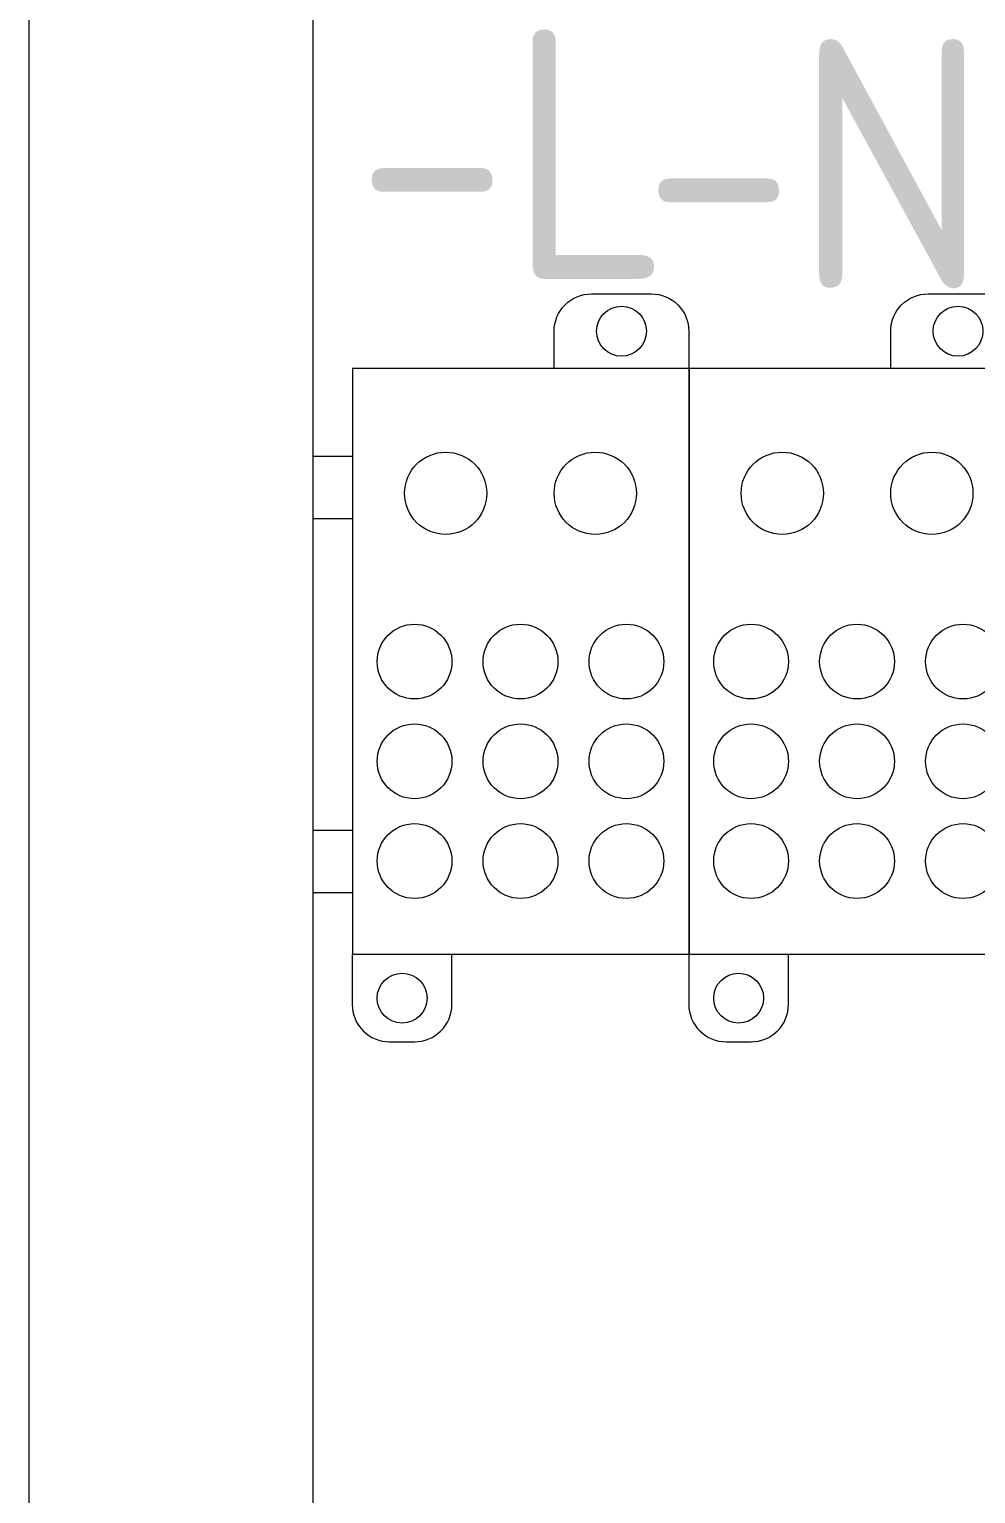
# Model space of a CAD drawing. Header units: millimetres. Extents: x 4134 to 7422, y 1400 to 3585.
# Drawn here: x 4348.2 to 4424.1, y 2755 to 2872.5 of the extents above; entities that cross this region are included whole.
import ezdxf
from ezdxf.enums import TextEntityAlignment as Align

# ---------------------------------------------------------------- set-up
doc = ezdxf.new("R2010")
doc.units = ezdxf.units.MM
doc.layers.add('000-PI-Oprema', color=30, linetype='Continuous', lineweight=5)
doc.layers.add('002-PI-Kabelska kanalica', color=150, linetype='Continuous')
doc.styles.add('PI0', font='isocpeur.ttf', dxfattribs={"width": 0.9})

# ---------------------------------------------------------------- blocks, each defined once
blk = doc.blocks.new('*U533')
at = {"layer": '002-PI-Kabelska kanalica', "color": 0, "linetype": 'ByBlock', "lineweight": 0}
blk.add_line((60, -100), (60, 1570), dxfattribs=at)
blk = doc.blocks.new('Pollmann PVB 125-2-9')
at = {"layer": '000-PI-Oprema', "color": 0, "linetype": 'ByBlock', "lineweight": 0}
blk.add_lwpolyline([(16.16, 1.02), (16.16, 4.02, -0.414214), (19.16, 7.02), (23.96, 7.02, -0.414214), (26.96, 4.02), (26.96, 1.02), (26.96, -45.98), (-0.04, -45.98), (-0.04, -49.98, 0.414214), (2.96, -52.98), (4.96, -52.98, 0.414214), (7.96, -49.98), (7.96, -45.98)], format="xyb", dxfattribs=at)
blk.add_lwpolyline([(26.98, 1.02), (-0.02, 1.02), (-0.02, -45.98)], dxfattribs=at)
for centre, radius in [((21.56, 4.02), 2), ((7.46, -8.98), 3.3), ((19.46, -8.98), 3.3), ((4.96, -22.48), 3), ((13.46, -22.48), 3), ((21.96, -22.48), 3), ((4.96, -30.48), 3), ((13.46, -30.48), 3), ((21.96, -30.48), 3), ((4.96, -38.48), 3), ((13.46, -38.48), 3), ((21.96, -38.48), 3), ((3.96, -49.48), 2)]:
    blk.add_circle(centre, radius, dxfattribs=at)

msp = doc.modelspace()

# ---------------------------------------------------------------- linework, layer by layer
at = {"color": 0, "linetype": 'ByBlock', "lineweight": 0, "ltscale": 0.25}
msp.add_lwpolyline([(4348.214, 2918.218), (5016.288, 2918.218), (5016.288, 2725.778), (4348.213, 2725.778)], close=True, dxfattribs=at)
at = {"layer": '002-PI-Kabelska kanalica', "color": 0, "linetype": 'ByBlock', "lineweight": 0, "ltscale": 0.25}
for points in [[(4370.948, 2838.278), (4370.948, 2803.278), (4374.085, 2803.278)], [(4370.948, 2838.278), (4374.085, 2838.278)], [(4370.948, 2833.278), (4374.085, 2833.278)], [(4370.948, 2808.278), (4374.085, 2808.278)]]:
    msp.add_lwpolyline(points, dxfattribs=at)

# ---------------------------------------------------------------- block references
at = {"color": 0, "linetype": 'ByBlock', "lineweight": 0}
for p in [(4374.159, 2844.278), (4401.159, 2844.278)]:
    msp.add_blockref('Pollmann PVB 125-2-9', p, dxfattribs=at)
at = {"layer": '002-PI-Kabelska kanalica', "color": 0, "linetype": 'ByBlock', "lineweight": 0, "xscale": -1, "rotation": 180}
msp.add_blockref('*U533', (4310.948, 3305.778), dxfattribs=at)

# ---------------------------------------------------------------- texts
at = {"color": 0, "linetype": 'ByBlock', "lineweight": 0, "style": 'PI0', "width": 0.9}
for s, p in [('-L', (4387.008, 2862.502)), ('-N', (4411.256, 2861.7))]:
    msp.add_text(s, height=20, dxfattribs=at).set_placement(p, align=Align.MIDDLE)

doc.saveas('drawing.dxf')
